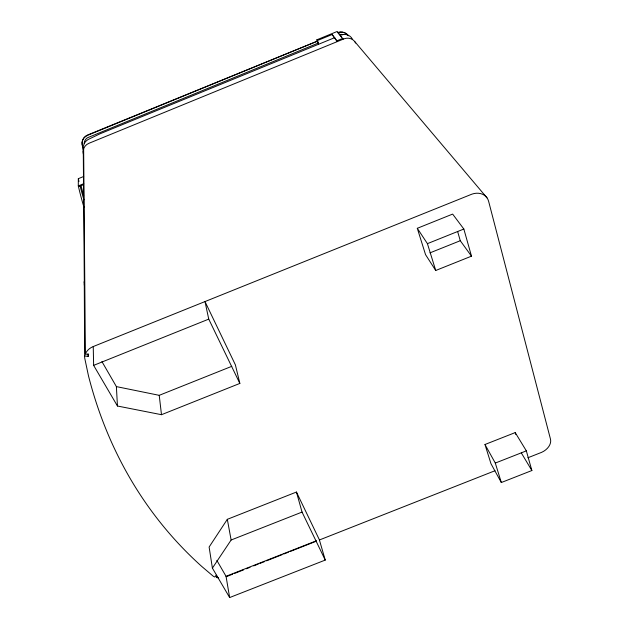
<?xml version="1.0" encoding="UTF-8"?>
<svg xmlns="http://www.w3.org/2000/svg" width="629" height="629" viewBox="0 0 629 629"><rect width="100%" height="100%" fill="white"/><g stroke="black" fill="none" stroke-linecap="round" stroke-linejoin="round"><path stroke-width="0.94" d="M83.979 207.311A426.627 361.738 -47.1 0 1 78.295 185.917L78.326 178.675L83.688 176.482M84.333 285.252L84.27 281.603L84.671 357.901L88.461 375.788A678.172 496.698 -42.5 0 0 201.767 566.454L213.349 576.298L214.89 577.029L216.25 575.189M84.829 355.92L88.076 356.486L88.634 354.544L85.387 353.978L83.649 148.719M83.303 150.63L82.195 144.701A9.899 9.089 8.7 0 1 87.706 134.952L317.496 41.113L318.172 43.126L87.58 137.712A7.69 7.061 8.7 0 0 84.262 143.569L83.248 146.526L83.303 149.616M227.321 519.326L209.119 547.033L212.398 568.113L229.648 597.55L325.248 560.077L319.312 539.658L296.448 492.043L227.321 519.326L231.126 540.012L212.398 568.113M218.475 577.839A12.383 8.696 -12.7 0 1 216.612 577.548L217.524 576.321M318.101 43.48L316.859 39.808L337.254 31.45L343.182 39.187M316.859 39.808L317.409 40.555L332.128 34.524L337.341 41.577L332.128 34.524M317.496 41.113L87.714 135.274A9.907 9.097 8.7 0 0 82.195 145.024M334.84 37.598L99.854 133.867L88.878 139.143A10.127 9.632 -15.8 0 0 84.239 143.546M337.073 40.759L342.915 38.361M78.295 185.917L83.751 183.692M79.333 186.404L83.649 184.643M85.387 353.978A14.844 12.085 -3.8 0 1 93.241 346.548L471.915 194.149A15.403 12.58 -36.6 0 1 488.623 201.311L550.493 439.184A12.839 9.018 -27.8 0 1 541.6 452.353L527.896 457.763M417.294 228.303L452.644 214.088L463.84 229.027L471.491 256.16L435.724 270.486L425.542 254.643L417.294 228.303L427.421 243.651L435.724 270.486M93.635 365.37L208.749 319.123L204.999 301.574L235.395 364.875L239.846 383.423L161.488 414.7L117.45 406.019L93.635 365.37L93.241 346.548M427.421 243.651L463.84 229.027M429.992 252.858L460.271 240.718L471.491 256.16M101.922 361.573L116.389 386.607L159.223 395.334L231.771 366.33M231.126 540.012L302.046 512.077L296.448 492.043M484.967 444.499L515.222 432.587L526.339 450.867L531.875 470.531L501.321 482.522L490.997 463.762L484.967 444.499L495.298 463.07L501.321 482.522M495.298 463.07L526.339 450.867M226.267 576.699L232.667 574.183M234.499 573.459L243.635 569.85M246.379 568.773L250.035 567.334M253.691 565.888L258.26 564.087M260.091 563.364L264.66 561.563M266.484 560.84L282.028 554.715M283.852 553.992L288.42 552.191M290.252 551.476L315.844 541.38M319.501 539.941L494.992 470.736M229.648 597.55L226.039 576.298L316.568 540.736M354.921 41.789L487.003 197.828M338.111 32.991L341.492 37.119M521.299 452.888L531.875 470.531M216.856 560.415L226.039 576.298M208.749 319.123L239.846 383.423M302.046 512.077L325.248 560.077M317.409 40.555L318.644 44.227M457.645 231.535L460.271 240.718M515.222 432.587L515.749 434.442M81.031 185.681L83.673 195.926M216.305 575.614L216.612 577.548M159.223 395.334L161.488 414.7M84.317 282.397L83.28 151.023L83.335 154.05M116.389 386.607L117.45 406.019M88.036 353.545L88.076 356.486M355.684 43.039A10.441 9.537 -49.2 0 0 344.267 38.739L88.964 143.286A10.111 9.254 7.6 0 0 83.327 153.201M83.916 199.833A419.944 357.524 -47.5 0 1 80.127 186.121M78.979 181.474A419.944 357.524 -47.5 0 1 78.326 178.675M341.193 34.996A10.323 9.451 -49.9 0 1 352.492 39.265M348.364 35.759A10.245 9.388 -50.2 0 0 337.915 32.739L337.718 32.504A10.237 9.388 -50.3 0 1 348.159 35.515M339.581 34.516A7.988 7.32 -50.2 0 1 343.002 34.658"/></g></svg>
